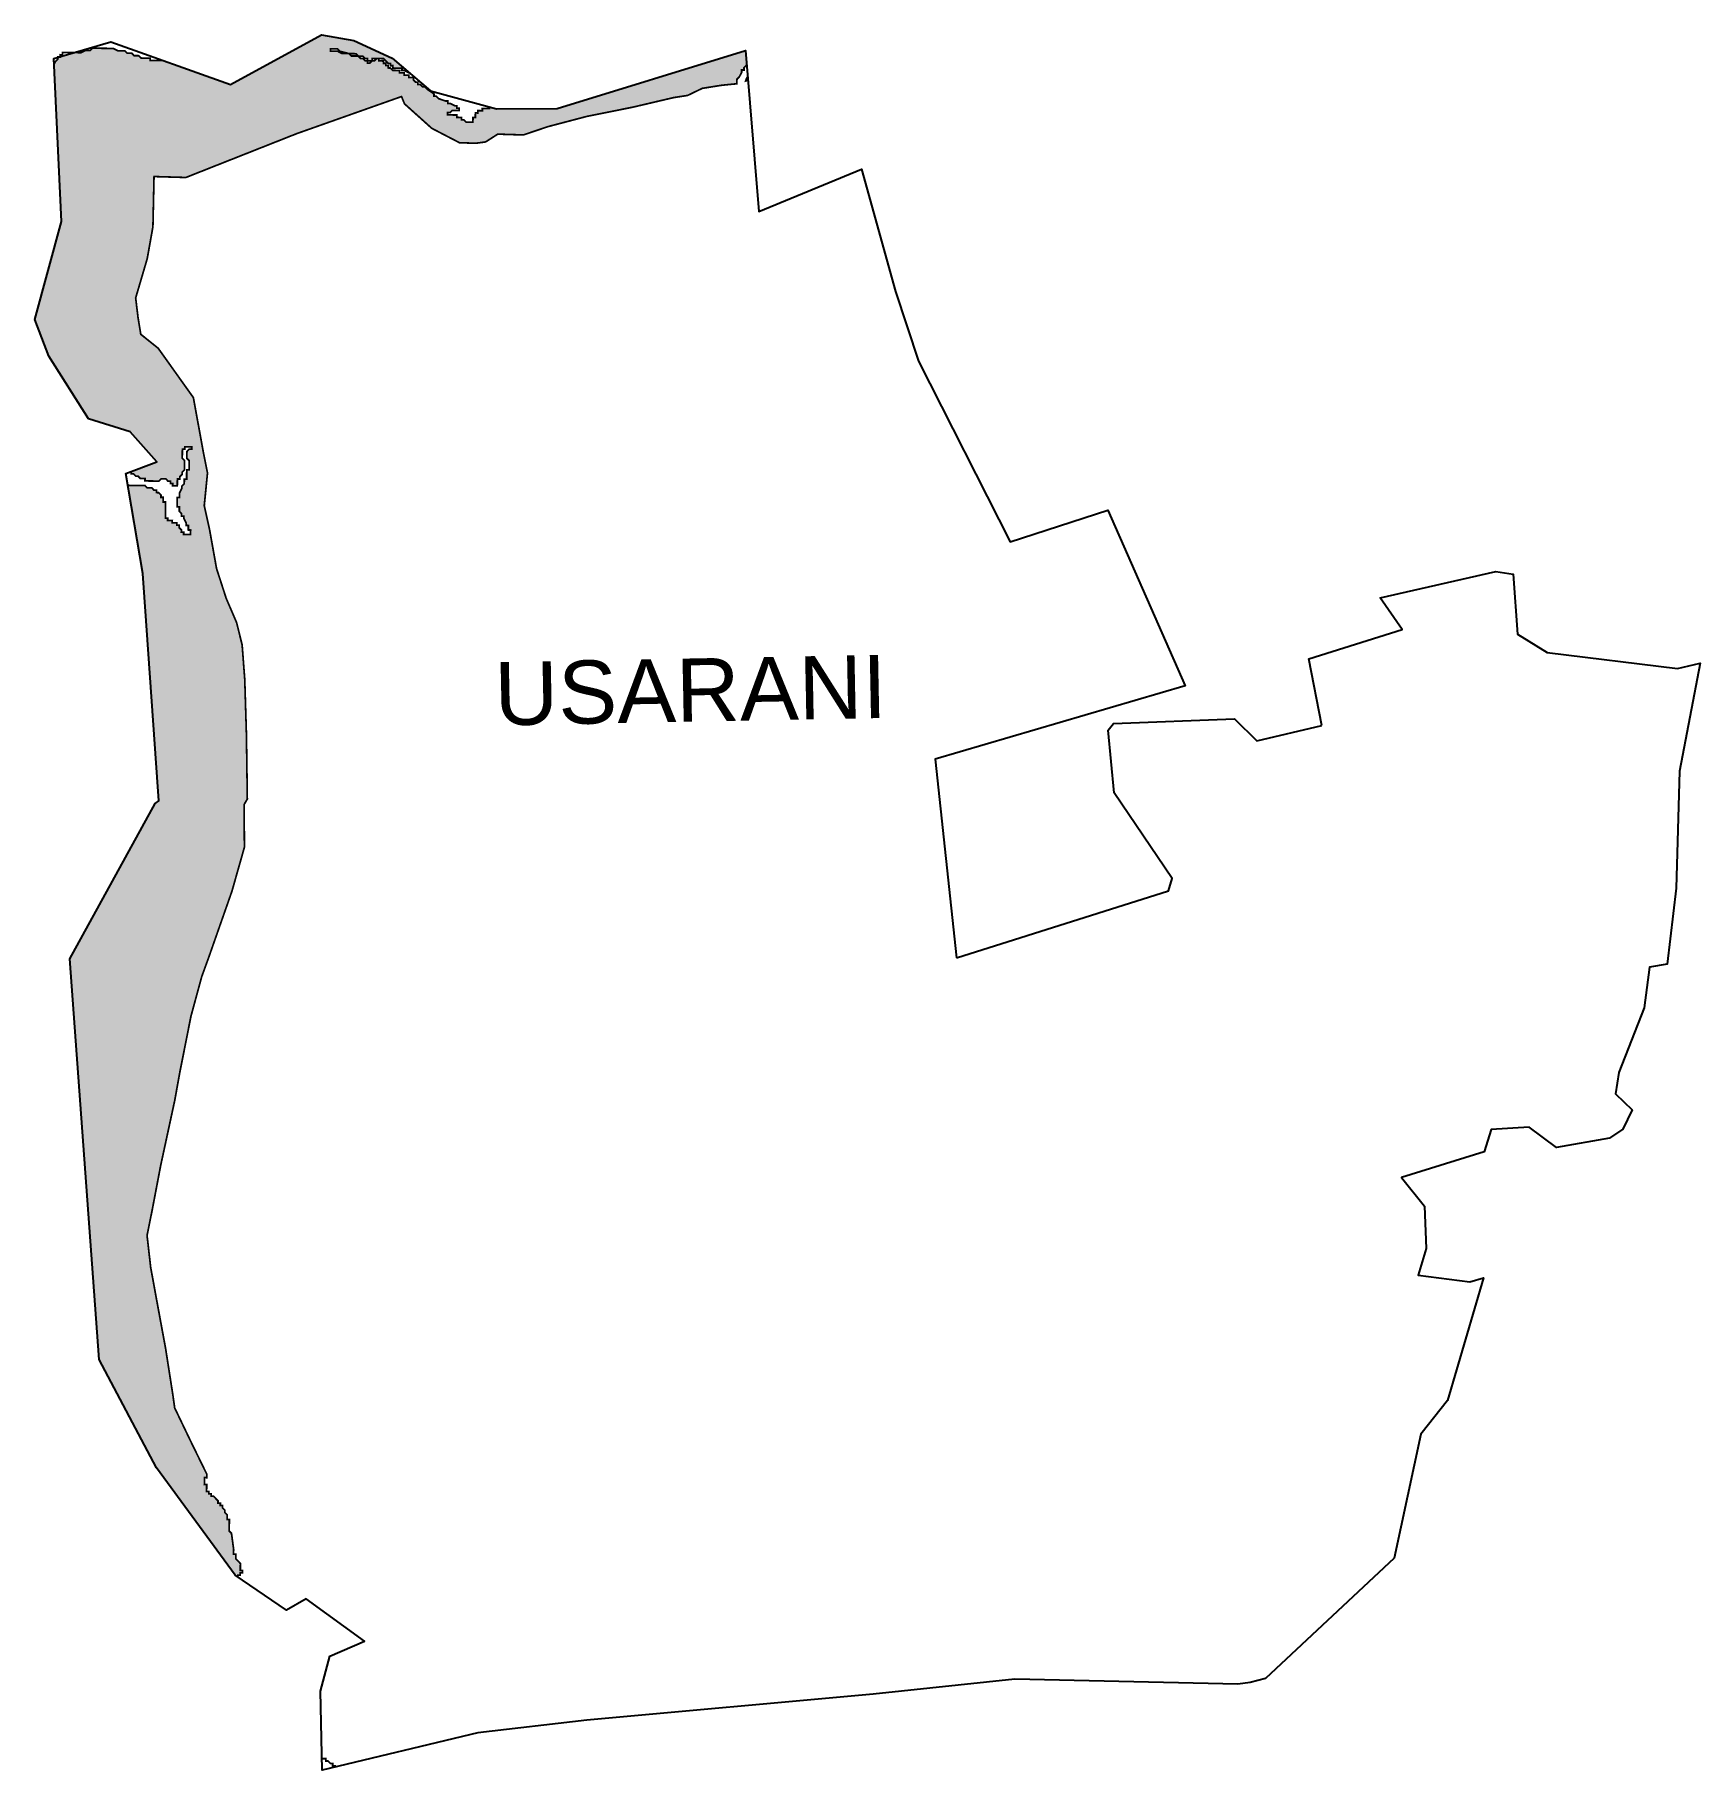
# Model space of a CAD drawing. Header units: metres. Extents: x 260418 to 263283, y 2165000 to 2167988.
import ezdxf

# ---------------------------------------------------------------- set-up
doc = ezdxf.new("R2010")
doc.units = ezdxf.units.M
for name, color, linetype in [('MUDFLATS', 40, 'Continuous'), ('village', 3, 'Continuous'), ('VILLAGE NAME', 250, 'Continuous')]:
    doc.layers.add(name, color=color, linetype=linetype)
doc.styles.get("Standard").update_dxf_attribs({"font": 'simplex.shx'})

msp = doc.modelspace()

# ---------------------------------------------------------------- hatches: boundary and pattern name
at = {"layer": 'MUDFLATS'}
h = msp.add_hatch(dxfattribs=at)
h.set_pattern_fill('MUDST', color=256)
h.paths.add_polyline_path([(260638.1, 2167943), (260616.1, 2167943.2), (260616.2, 2167947.2), (260600.3, 2167947.4), (260596.3, 2167951.4), (260588.4, 2167951.5), (260584.5, 2167955.6), (260576.5, 2167955.7), (260572.6, 2167959.7), (260560.6, 2167959.8), (260552.7, 2167963.9), (260517, 2167964.3), (260512.9, 2167960.4), (260505, 2167960.5), (260497, 2167956.6), (260485.1, 2167956.8), (260461.1, 2167949.9), (260461.1, 2167949.1), (260458.6, 2167949.1), (260457.1, 2167948.7), (260457.1, 2167945.2), (260453.1, 2167941.3), (260450.9, 2167937.1), (260463.6, 2167666), (260417.5, 2167497.6), (260441.9, 2167434.4), (260509.9, 2167326.6), (260581.6, 2167304.1), (260627.6, 2167252.4), (260583.6, 2167235.7), (260583.6, 2167231.7), (260587.5, 2167231.7), (260591.5, 2167227.7), (260595.4, 2167227.6), (260599.4, 2167223.6), (260603.3, 2167223.5), (260607.3, 2167223.5), (260607.3, 2167219.5), (260611.2, 2167219.5), (260615.2, 2167219.4), (260619.2, 2167219.4), (260623.2, 2167219.3), (260627.2, 2167219.3), (260631.1, 2167219.2), (260635.2, 2167223.1), (260639.1, 2167223.1), (260643.1, 2167223), (260647, 2167219), (260651, 2167219), (260651, 2167215), (260654.9, 2167214.9), (260654.9, 2167211), (260658.9, 2167210.9), (260662.8, 2167210.9), (260662.9, 2167214.8), (260662.9, 2167218.8), (260663, 2167222.8), (260667, 2167222.8), (260667, 2167226.7), (260671, 2167230.7), (260671.1, 2167234.6), (260675.1, 2167238.6), (260675.2, 2167242.5), (260675.2, 2167246.5), (260675.3, 2167250.5), (260675.3, 2167254.5), (260671.4, 2167258.5), (260671.4, 2167262.5), (260671.5, 2167266.4), (260671.5, 2167270.4), (260671.6, 2167274.4), (260675.5, 2167274.4), (260675.6, 2167278.3), (260679.6, 2167278.3), (260683.5, 2167278.2), (260687.5, 2167278.2), (260687.5, 2167274.2), (260683.5, 2167274.3), (260679.5, 2167270.3), (260679.4, 2167266.3), (260679.4, 2167262.4), (260679.3, 2167258.4), (260683.3, 2167254.4), (260683.2, 2167250.4), (260683.2, 2167246.4), (260683.1, 2167242.4), (260683.1, 2167238.5), (260679.1, 2167238.5), (260679, 2167234.5), (260679, 2167230.6), (260678.9, 2167226.6), (260678.9, 2167222.6), (260674.9, 2167222.7), (260674.9, 2167218.7), (260674.8, 2167214.7), (260670.8, 2167210.8), (260670.7, 2167206.8), (260666.7, 2167198.9), (260666.6, 2167194.9), (260666.6, 2167190.9), (260662.6, 2167191), (260662.5, 2167187), (260662.5, 2167183), (260662.4, 2167179.1), (260662.4, 2167175.1), (260666.4, 2167175), (260666.3, 2167171.1), (260666.3, 2167167.1), (260670.2, 2167163.1), (260670.2, 2167159.1), (260674.1, 2167159), (260674.1, 2167155.1), (260678, 2167147.1), (260677.9, 2167143.1), (260681.9, 2167143), (260681.8, 2167139.1), (260681.8, 2167135.1), (260685.8, 2167135), (260685.7, 2167131), (260685.7, 2167127.1), (260681.7, 2167127.1), (260677.7, 2167127.2), (260673.7, 2167127.2), (260673.8, 2167131.2), (260669.8, 2167131.2), (260669.9, 2167135.2), (260665.9, 2167139.2), (260666, 2167143.2), (260662, 2167143.3), (260662.1, 2167147.2), (260658.1, 2167147.3), (260654.1, 2167147.3), (260654.2, 2167151.3), (260650.2, 2167151.4), (260646.2, 2167151.4), (260646.3, 2167155.4), (260642.3, 2167155.4), (260642.3, 2167159.4), (260642.4, 2167163.4), (260642.4, 2167167.4), (260642.5, 2167171.3), (260642.5, 2167175.3), (260642.6, 2167179.3), (260642.6, 2167183.3), (260638.6, 2167183.3), (260638.7, 2167187.3), (260638.7, 2167191.3), (260634.8, 2167191.3), (260634.8, 2167195.3), (260630.9, 2167199.3), (260626.9, 2167199.4), (260627, 2167203.4), (260623, 2167203.4), (260619.1, 2167207.4), (260615.1, 2167207.5), (260611.1, 2167207.5), (260607.2, 2167211.6), (260603.2, 2167211.6), (260599.2, 2167211.6), (260595.2, 2167211.7), (260591.3, 2167211.7), (260587.3, 2167211.8), (260583.3, 2167211.8), (260579.3, 2167211.9), (260577.7, 2167211.9), (260603.3, 2167060.1), (260630.9, 2166668.8), (260624.7, 2166664.6), (260478, 2166396.9), (260528.3, 2165707.4), (260626.9, 2165520.9), (260762.6, 2165336.1), (260767.1, 2165333.1), (260767.2, 2165336.3), (260771.2, 2165336.3), (260771.2, 2165340.3), (260775.2, 2165340.2), (260775.2, 2165344.2), (260771.2, 2165344.2), (260771.3, 2165348.2), (260771.3, 2165352.2), (260771.4, 2165356.2), (260767.5, 2165360.2), (260763.5, 2165364.2), (260763.6, 2165368.2), (260763.6, 2165372.2), (260759.7, 2165372.2), (260759.7, 2165376.2), (260759.8, 2165380.2), (260756.1, 2165408.1), (260752.2, 2165412.1), (260752.3, 2165424), (260752.4, 2165428), (260752.4, 2165432), (260748.5, 2165432), (260748.5, 2165436), (260748.6, 2165440), (260744.6, 2165444), (260744.7, 2165448), (260740.8, 2165452), (260740.8, 2165456), (260736.8, 2165456), (260736.9, 2165460), (260732.9, 2165460.1), (260732.9, 2165464), (260725.1, 2165472.1), (260721.1, 2165472.1), (260721.2, 2165476.1), (260717.2, 2165476.2), (260717.2, 2165480.1), (260713.3, 2165480.2), (260713.3, 2165484.2), (260713.4, 2165488.1), (260713.4, 2165492.1), (260709.4, 2165492.2), (260709.5, 2165496.1), (260709.5, 2165500.1), (260709.6, 2165504.1), (260713.6, 2165504), (260713.6, 2165510), (260685.8, 2165566.8), (260658.3, 2165624.1), (260655.5, 2165644.4), (260642.8, 2165725.8), (260626.7, 2165813), (260617, 2165866.1), (260610.8, 2165920.9), (260620, 2165966.5), (260634.3, 2166041.6), (260658.5, 2166153.6), (260666.8, 2166199.8), (260686.3, 2166298.1), (260704.9, 2166366.4), (260716.7, 2166398.9), (260756.8, 2166513.2), (260778.3, 2166589), (260777.8, 2166662.6), (260783.3, 2166671.9), (260781.8, 2166782.1), (260778.9, 2166877.8), (260774.4, 2166937.2), (260769.7, 2166956.5), (260764.9, 2166975.7), (260747, 2167017.3), (260730.4, 2167068.6), (260718.2, 2167136.5), (260709.2, 2167176.9), (260714.8, 2167233.1), (260708, 2167267), (260690.5, 2167362.9), (260630, 2167447.8), (260600, 2167471.9), (260595.3, 2167500.5), (260591.2, 2167534.5), (260611.1, 2167602.1), (260620.9, 2167657.1), (260622.8, 2167743.4), (260677.6, 2167741.8), (260868.4, 2167817.3), (261048.6, 2167881.1), (261053.8, 2167868.5), (261100.7, 2167826.4), (261148.4, 2167801.6), (261176.6, 2167800.7), (261193.3, 2167803), (261214.2, 2167816.4), (261258.2, 2167815), (261300.5, 2167829.3), (261367.4, 2167846.9), (261446.6, 2167862.8), (261516.9, 2167879.3), (261540.9, 2167883), (261566.1, 2167895.2), (261600.1, 2167900.6), (261625.7, 2167903.1), (261625.8, 2167911), (261629.8, 2167914.9), (261633.9, 2167922.9), (261633.9, 2167926.8), (261637.9, 2167926.8), (261637.9, 2167930.8), (261642, 2167934.7), (261642.5, 2167935.2), (261640.4, 2167960.1), (261316.6, 2167860.7), (261212.3, 2167860), (261199.7, 2167863.5), (261199.7, 2167860.5), (261187.7, 2167860.7), (261187.7, 2167856.7), (261179.7, 2167856.8), (261179.7, 2167852.8), (261175.7, 2167852.9), (261175.6, 2167844.9), (261171.6, 2167845), (261171.5, 2167837), (261159.6, 2167837.2), (261155.7, 2167841.2), (261151.7, 2167841.2), (261151.8, 2167845.2), (261143.8, 2167845.3), (261143.9, 2167849.3), (261127.9, 2167849.5), (261128, 2167853.5), (261132, 2167853.4), (261136, 2167857.3), (261147.9, 2167857.2), (261148, 2167861.2), (261144, 2167861.2), (261144, 2167865.2), (261140.1, 2167865.3), (261132.2, 2167869.3), (261128.2, 2167869.4), (261128.2, 2167873.4), (261124.3, 2167873.4), (261112.4, 2167877.5), (261108.5, 2167881.5), (261104.5, 2167881.6), (261104.5, 2167885.6), (261092.7, 2167893.7), (261088.8, 2167897.7), (261084.8, 2167897.7), (261080.9, 2167901.8), (261076.9, 2167901.8), (261076.9, 2167905.8), (261073, 2167905.8), (261069, 2167909.9), (261069.1, 2167913.8), (261061.1, 2167913.9), (261061.2, 2167917.9), (261053.2, 2167918), (261053.3, 2167922), (261045.3, 2167922.1), (261045.4, 2167926.1), (261033.4, 2167926.2), (261029.5, 2167930.2), (261025.5, 2167930.3), (261025.6, 2167934.3), (261021.6, 2167934.3), (261021.7, 2167938.3), (261017.7, 2167938.3), (261017.7, 2167942.3), (261009.8, 2167942.4), (261009.8, 2167946.4), (261005.9, 2167946.4), (261001.8, 2167942.5), (260997.9, 2167942.6), (260993.8, 2167938.6), (260989.9, 2167938.7), (260989.9, 2167942.7), (260985.9, 2167942.7), (260982, 2167946.7), (260978, 2167946.8), (260974.1, 2167950.8), (260962.2, 2167950.9), (260958.2, 2167955), (260946.3, 2167955.1), (260938.4, 2167959.2), (260926.5, 2167959.3), (260926.5, 2167963.3), (260938.5, 2167963.2), (260942.4, 2167959.1), (260958.2, 2167955), (260970.2, 2167954.8), (260974.1, 2167950.8), (260982.1, 2167950.7), (260986, 2167946.7), (260990, 2167946.6), (260989.9, 2167942.7), (260997.9, 2167942.6), (260997.9, 2167946.5), (261005.9, 2167946.4), (261009.8, 2167946.4), (261017.8, 2167946.3), (261021.7, 2167942.3), (261025.6, 2167938.2), (261029.6, 2167938.2), (261029.6, 2167934.2), (261033.5, 2167934.2), (261033.5, 2167930.2), (261049.4, 2167930), (261049.4, 2167926), (261053.3, 2167926), (261061.2, 2167921.9), (261062, 2167921.9), (261032.3, 2167947), (260966.7, 2167977.3), (260911, 2167987.5), (260754.3, 2167901.6)])
h = msp.add_hatch(dxfattribs=at)
h.set_pattern_fill('MUDST', color=256, angle=-0.7002742)
h.paths.add_polyline_path([(261644.6, 2167909.1), (261644.1, 2167915.5), (261641.7, 2167910.8), (261640.7, 2167907.9)])

# ---------------------------------------------------------------- linework, layer by layer
at = {"layer": 'MUDFLATS', "const_width": 2.98}
for points in [[(260638.1, 2167943), (260616.1, 2167943.2), (260616.2, 2167947.2), (260600.3, 2167947.4), (260596.3, 2167951.4), (260588.4, 2167951.5), (260584.5, 2167955.6), (260576.5, 2167955.7), (260572.6, 2167959.7), (260560.6, 2167959.8), (260552.7, 2167963.9), (260517, 2167964.3), (260512.9, 2167960.4), (260505, 2167960.5), (260497, 2167956.6), (260465.2, 2167957), (260465.1, 2167953), (260461.2, 2167953.1), (260461.1, 2167949.1), (260457.1, 2167949.2), (260457.1, 2167945.2), (260453.1, 2167941.3), (260450.9, 2167937.1)], [(261199.7, 2167863.5), (261199.7, 2167860.5), (261187.7, 2167860.7), (261187.7, 2167856.7), (261179.7, 2167856.8), (261179.7, 2167852.8), (261175.7, 2167852.9), (261175.6, 2167844.9), (261171.6, 2167845), (261171.5, 2167837), (261159.6, 2167837.2), (261155.7, 2167841.2), (261151.7, 2167841.2), (261151.8, 2167845.2), (261143.8, 2167845.3), (261143.9, 2167849.3), (261127.9, 2167849.5), (261128, 2167853.5), (261132, 2167853.4), (261136, 2167857.3), (261147.9, 2167857.2), (261148, 2167861.2), (261144, 2167861.2), (261144, 2167865.2), (261140.1, 2167865.3), (261132.2, 2167869.3), (261128.2, 2167869.4), (261128.2, 2167873.4), (261124.3, 2167873.4), (261112.4, 2167877.5), (261108.5, 2167881.5), (261104.5, 2167881.6), (261104.5, 2167885.6), (261092.7, 2167893.7), (261088.8, 2167897.7), (261084.8, 2167897.7), (261080.9, 2167901.8), (261076.9, 2167901.8), (261076.9, 2167905.8), (261073, 2167905.8), (261069, 2167909.9), (261069.1, 2167913.8), (261061.1, 2167913.9), (261061.2, 2167917.9), (261053.2, 2167918), (261053.3, 2167922), (261045.3, 2167922.1), (261045.4, 2167926.1), (261033.4, 2167926.2), (261029.5, 2167930.2), (261025.5, 2167930.3), (261025.6, 2167934.3), (261021.6, 2167934.3), (261021.7, 2167938.3), (261017.7, 2167938.3), (261017.7, 2167942.3), (261009.8, 2167942.4), (261009.8, 2167946.4), (261005.9, 2167946.4), (261001.8, 2167942.5), (260997.9, 2167942.6), (260993.8, 2167938.6), (260989.9, 2167938.7), (260989.9, 2167942.7), (260985.9, 2167942.7), (260982, 2167946.7), (260978, 2167946.8), (260974.1, 2167950.8), (260962.2, 2167950.9), (260958.2, 2167955), (260946.3, 2167955.1), (260938.4, 2167959.2), (260926.5, 2167959.3), (260926.5, 2167963.3), (260938.5, 2167963.2), (260942.4, 2167959.1), (260958.2, 2167955), (260970.2, 2167954.8), (260974.1, 2167950.8), (260982.1, 2167950.7), (260986, 2167946.7), (260990, 2167946.6), (260989.9, 2167942.7), (260997.9, 2167942.6), (260997.9, 2167946.5), (261005.9, 2167946.4), (261009.8, 2167946.4), (261017.8, 2167946.3), (261021.7, 2167942.3), (261025.6, 2167938.2), (261029.6, 2167938.2), (261029.6, 2167934.2), (261033.5, 2167934.2), (261033.5, 2167930.2), (261049.4, 2167930), (261049.4, 2167926), (261053.3, 2167926), (261061.2, 2167921.9), (261062, 2167921.9)], [(260767.1, 2165333.1), (260767.2, 2165336.3), (260771.2, 2165336.3), (260771.2, 2165340.3), (260775.2, 2165340.2), (260775.2, 2165344.2), (260771.2, 2165344.2), (260771.3, 2165348.2), (260771.3, 2165352.2), (260771.4, 2165356.2), (260767.5, 2165360.2), (260763.5, 2165364.2), (260763.6, 2165368.2), (260763.6, 2165372.2), (260759.7, 2165372.2), (260759.7, 2165376.2), (260759.8, 2165380.2), (260756.1, 2165408.1), (260752.2, 2165412.1), (260752.3, 2165424), (260752.4, 2165428), (260752.4, 2165432), (260748.5, 2165432), (260748.5, 2165436), (260748.6, 2165440), (260744.6, 2165444), (260744.7, 2165448), (260740.8, 2165452), (260740.8, 2165456), (260736.8, 2165456), (260736.9, 2165460), (260732.9, 2165460.1), (260732.9, 2165464), (260725.1, 2165472.1), (260721.1, 2165472.1), (260721.2, 2165476.1), (260717.2, 2165476.2), (260717.2, 2165480.1), (260713.3, 2165480.2), (260713.3, 2165484.2), (260713.4, 2165488.1), (260713.4, 2165492.1), (260709.4, 2165492.2), (260709.5, 2165496.1), (260709.5, 2165500.1), (260709.6, 2165504.1), (260713.6, 2165504), (260713.6, 2165510), (260685.8, 2165566.8), (260658.3, 2165624.1), (260655.5, 2165644.4), (260642.8, 2165725.8), (260626.7, 2165813), (260617, 2165866.1), (260610.8, 2165920.9), (260620, 2165966.5), (260634.3, 2166041.6), (260658.5, 2166153.6), (260666.8, 2166199.8), (260686.3, 2166298.1), (260704.9, 2166366.4), (260716.7, 2166398.9), (260756.8, 2166513.2), (260778.3, 2166589), (260777.8, 2166662.6), (260783.3, 2166671.9), (260781.8, 2166782.1), (260778.9, 2166877.8), (260774.4, 2166937.2), (260769.7, 2166956.5), (260769.7, 2166956.5), (260769.7, 2166956.5), (260764.9, 2166975.7), (260747, 2167017.3), (260730.4, 2167068.6), (260718.2, 2167136.5), (260709.2, 2167176.9), (260714.8, 2167233.1), (260708, 2167267), (260690.5, 2167362.9), (260630, 2167447.8), (260600, 2167471.9), (260595.3, 2167500.5), (260591.2, 2167534.5), (260611.1, 2167602.1), (260620.9, 2167657.1), (260622.8, 2167743.4), (260622.8, 2167743.4), (260622.8, 2167743.4), (260677.6, 2167741.8), (260868.4, 2167817.3), (261048.6, 2167881.1), (261053.8, 2167868.5), (261100.7, 2167826.4), (261148.4, 2167801.6), (261176.6, 2167800.7), (261193.3, 2167803), (261214.2, 2167816.4), (261258.2, 2167815), (261300.5, 2167829.3), (261367.4, 2167846.9), (261446.6, 2167862.8), (261516.9, 2167879.3), (261540.9, 2167883), (261566.1, 2167895.2), (261600.1, 2167900.6), (261625.7, 2167903.1), (261625.8, 2167911), (261629.8, 2167914.9), (261633.9, 2167922.9), (261633.9, 2167926.8), (261637.9, 2167926.8), (261637.9, 2167930.8), (261642, 2167934.7), (261642.5, 2167935.2)], [(261625.7, 2167903.1), (261600.1, 2167900.6), (261566.1, 2167895.2), (261540.9, 2167883), (261516.9, 2167879.3), (261446.6, 2167862.8), (261367.4, 2167846.9), (261300.5, 2167829.3), (261258.2, 2167815), (261214.2, 2167816.4), (261193.3, 2167803), (261176.6, 2167800.7), (261148.4, 2167801.6), (261100.7, 2167826.4), (261053.8, 2167868.5), (261048.6, 2167881.1), (260868.4, 2167817.3), (260677.6, 2167741.8), (260622.8, 2167743.4), (260620.9, 2167657.1), (260611.1, 2167602.1), (260591.2, 2167534.5), (260595.3, 2167500.5), (260600, 2167471.9), (260630, 2167447.8), (260690.5, 2167362.9), (260708, 2167267), (260714.8, 2167233.1), (260709.2, 2167176.9), (260718.2, 2167136.5), (260730.4, 2167068.6), (260747, 2167017.3), (260764.9, 2166975.7), (260774.4, 2166937.2), (260778.9, 2166877.8), (260781.8, 2166782.1), (260783.3, 2166671.9), (260777.8, 2166662.6), (260778.3, 2166589), (260756.8, 2166513.2), (260716.7, 2166398.9), (260704.9, 2166366.4), (260686.3, 2166298.1), (260666.8, 2166199.8), (260658.5, 2166153.6), (260634.3, 2166041.6), (260620, 2165966.5), (260610.8, 2165920.9), (260617, 2165866.1), (260626.7, 2165813), (260642.8, 2165725.8), (260655.5, 2165644.4), (260658.3, 2165624.1), (260685.8, 2165566.8), (260713.6, 2165510)], [(261084.9, 2167902.6), (261084.8, 2167901.7), (261085.9, 2167901.7)], [(261644.1, 2167915.5), (261641.7, 2167910.8), (261640.7, 2167907.9), (261644.6, 2167909.1)], [(260583.6, 2167235.7), (260583.6, 2167231.7), (260587.5, 2167231.7), (260591.5, 2167227.7), (260595.4, 2167227.6), (260599.4, 2167223.6), (260603.3, 2167223.5), (260607.3, 2167223.5), (260607.3, 2167219.5), (260611.2, 2167219.5), (260615.2, 2167219.4), (260619.2, 2167219.4), (260623.2, 2167219.3), (260627.2, 2167219.3), (260631.1, 2167219.2), (260635.2, 2167223.1), (260639.1, 2167223.1), (260643.1, 2167223), (260647, 2167219), (260651, 2167219), (260651, 2167215), (260654.9, 2167214.9), (260654.9, 2167211), (260658.9, 2167210.9), (260662.8, 2167210.9), (260662.9, 2167214.8), (260662.9, 2167218.8), (260663, 2167222.8), (260667, 2167222.8), (260667, 2167226.7), (260671, 2167230.7), (260671.1, 2167234.6), (260675.1, 2167238.6), (260675.2, 2167242.5), (260675.2, 2167246.5), (260675.3, 2167250.5), (260675.3, 2167254.5), (260671.4, 2167258.5), (260671.4, 2167262.5), (260671.5, 2167266.4), (260671.5, 2167270.4), (260671.6, 2167274.4), (260675.5, 2167274.4), (260675.6, 2167278.3), (260679.6, 2167278.3), (260683.5, 2167278.2), (260687.5, 2167278.2), (260687.5, 2167274.2), (260683.5, 2167274.3), (260679.5, 2167270.3), (260679.4, 2167266.3), (260679.4, 2167262.4), (260679.3, 2167258.4), (260683.3, 2167254.4), (260683.2, 2167250.4), (260683.2, 2167246.4), (260683.1, 2167242.4), (260683.1, 2167238.5), (260679.1, 2167238.5), (260679, 2167234.5), (260679, 2167230.6), (260678.9, 2167226.6), (260678.9, 2167222.6), (260674.9, 2167222.7), (260674.9, 2167218.7), (260674.8, 2167214.7), (260670.8, 2167210.8), (260670.7, 2167206.8), (260666.7, 2167198.9), (260666.6, 2167194.9), (260666.6, 2167190.9), (260662.6, 2167191), (260662.5, 2167187), (260662.5, 2167183), (260662.4, 2167179.1), (260662.4, 2167175.1), (260666.4, 2167175), (260666.3, 2167171.1), (260666.3, 2167167.1), (260670.2, 2167163.1), (260670.2, 2167159.1), (260674.1, 2167159), (260674.1, 2167155.1), (260678, 2167147.1), (260677.9, 2167143.1), (260681.9, 2167143), (260681.8, 2167139.1), (260681.8, 2167135.1), (260685.8, 2167135), (260685.7, 2167131), (260685.7, 2167127.1), (260681.7, 2167127.1), (260677.7, 2167127.2), (260673.7, 2167127.2), (260673.8, 2167131.2), (260669.8, 2167131.2), (260669.9, 2167135.2), (260665.9, 2167139.2), (260666, 2167143.2), (260662, 2167143.3), (260662.1, 2167147.2), (260658.1, 2167147.3), (260654.1, 2167147.3), (260654.2, 2167151.3), (260650.2, 2167151.4), (260646.2, 2167151.4), (260646.3, 2167155.4), (260642.3, 2167155.4), (260642.3, 2167159.4), (260642.4, 2167163.4), (260642.4, 2167167.4), (260642.5, 2167171.3), (260642.5, 2167175.3), (260642.6, 2167179.3), (260642.6, 2167183.3), (260638.6, 2167183.3), (260638.7, 2167187.3), (260638.7, 2167191.3), (260634.8, 2167191.3), (260634.8, 2167195.3), (260630.9, 2167199.3), (260626.9, 2167199.4), (260627, 2167203.4), (260623, 2167203.4), (260619.1, 2167207.4), (260615.1, 2167207.5), (260611.1, 2167207.5), (260607.2, 2167211.6), (260603.2, 2167211.6), (260599.2, 2167211.6), (260595.2, 2167211.7), (260591.3, 2167211.7), (260587.3, 2167211.8), (260583.3, 2167211.8), (260579.3, 2167211.9), (260577.7, 2167211.9)], [(260934.1, 2165005.7), (260934.2, 2165008.2), (260930.2, 2165008.2), (260930.2, 2165012.2), (260926.3, 2165012.2), (260922.3, 2165016.3), (260918.4, 2165016.3), (260918.4, 2165020.3), (260914.4, 2165020.3), (260911.4, 2165020.4)]]:
    msp.add_lwpolyline(points, dxfattribs=at)
at = {"layer": 'MUDFLATS', "color": 3, "flags": 128}
msp.add_lwpolyline([(262520, 2166772), (262631.9, 2166798.8)], dxfattribs=at)
at = {"layer": 'village', "color": 3, "true_color": 0x00ff00}
for points in [[(262631.9, 2166798.8, 0), (262609.7, 2166913.3, 0), (262770.1, 2166963.9, 0), (262732.6, 2167018.5, 0), (262931.7, 2167063.5, 0), (262961.2, 2167058.9, 0), (262968.6, 2166955.8, 0), (263019.8, 2166924.1, 0), (263243.9, 2166896.5, 0), (263283.2, 2166906.1, 0), (263247.7, 2166720, 0), (263241.8, 2166518.5, 0), (263226.2, 2166387.8, 0), (263195.6, 2166382.6, 0), (263186.7, 2166312.4, 0), (263143, 2166201.3, 0), (263137.4, 2166164.8, 0), (263166.1, 2166137, 0), (263149.8, 2166104, 0), (263127.1, 2166088.5, 0), (263035.8, 2166072.1, 0), (262988.9, 2166107.1, 0), (262923.2, 2166103.3, 0), (262911.5, 2166064.8, 0), (262769.1, 2166020.7, 0), (262808.5, 2165971.3, 0), (262811.7, 2165898.6, 0), (262797.8, 2165852.8, 0), (262886.8, 2165840.9, 0), (262910.4, 2165847.9, 0), (262848.5, 2165636.7, 0), (262802.5, 2165578.8, 0), (262756.6, 2165365.2, 0), (262535.1, 2165158.2, 0), (262508.8, 2165151.3, 0), (262487.4, 2165148.3, 0), (262103.8, 2165157.2, 0), (261860.1, 2165131.1, 0), (261367.7, 2165086.8, 0), (261180.1, 2165064.9, 0), (260911.8, 2165000.3, 0), (260909.2, 2165136.5, 0), (260925, 2165196.9, 0), (260985.1, 2165222.4, 0), (260884.8, 2165295.4, 0), (260850.5, 2165276, 0), (260762.6, 2165336.1, 0), (260626.9, 2165520.9, 0), (260528.3, 2165707.4, 0), (260478, 2166396.9, 0), (260624.7, 2166664.6, 0), (260630.9, 2166668.8, 0), (260603.3, 2167060.1, 0), (260574.3, 2167232.1, 0), (260627.6, 2167252.4, 0), (260581.6, 2167304.1, 0), (260509.9, 2167326.6, 0), (260441.9, 2167434.4, 0), (260417.5, 2167497.6, 0), (260463.6, 2167666, 0), (260450.4, 2167946.8, 0), (260548.2, 2167975, 0), (260754.3, 2167901.6, 0), (260911, 2167987.5, 0), (260966.7, 2167977.3, 0), (261032.3, 2167947, 0), (261098.5, 2167891.1, 0), (261212.3, 2167860, 0), (261316.6, 2167860.7, 0), (261640.4, 2167960.1, 0), (261663.2, 2167683.1, 0), (261839.8, 2167756.3, 0), (261898.7, 2167545.8, 0), (261938.2, 2167425.5, 0), (262095.7, 2167114.6, 0), (262264.1, 2167169.3, 0), (262396.7, 2166867, 0), (261966.6, 2166740.9, 0), (262003.5, 2166398.9, 0)], [(262003.5, 2166398.9, 0), (262368.2, 2166514.2, 0), (262374.4, 2166535.5, 0), (262274.6, 2166682.6, 0), (262264.4, 2166790.6, 0), (262273.6, 2166801.9, 0), (262481.8, 2166810, 0), (262520, 2166772, 0)]]:
    msp.add_polyline3d(points, dxfattribs=at)

# ---------------------------------------------------------------- texts
at = {"layer": 'VILLAGE NAME', "insert": (261207.4, 2166907.4), "char_height": 108.748, "attachment_point": 1, "rotation": 1.1028}
msp.add_mtext_dynamic_manual_height_columns('{\\fArial|b0|i0|c0|p34;USARANI}', width=726.929, gutter_width=543.7, heights=[0], dxfattribs=at)

doc.saveas('drawing.dxf')
